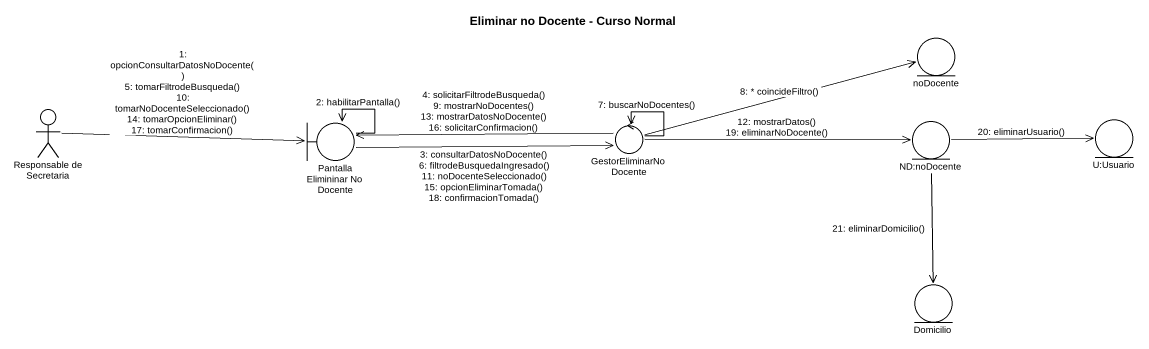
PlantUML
@startuml
title Eliminar no Docente - Curso Normal
entity noDocente
actor "Responsable de Secretaria" as Responsable_de_Secretaria
boundary "Pantalla Elimininar No Docente" as Pantalla_Elimininar_No
control GestorEliminarNoDocente
entity "ND:noDocente" as ND_noDocente
entity "U:Usuario" as U_Usuario
entity Domicilio
Responsable_de_Secretaria -right-> Pantalla_Elimininar_No : 1: opcionConsultarDatosNoDocente()\n5: tomarFiltrodeBusqueda()\n10: tomarNoDocenteSeleccionado()\n14: tomarOpcionEliminar()\n17: tomarConfirmacion()
Pantalla_Elimininar_No --> Pantalla_Elimininar_No : 2: habilitarPantalla()
Pantalla_Elimininar_No -right-> GestorEliminarNoDocente : 3: consultarDatosNoDocente()\n6: filtrodeBusquedaIngresado()\n11: noDocenteSeleccionado()\n15: opcionEliminarTomada()\n18: confirmacionTomada()
GestorEliminarNoDocente -left-> Pantalla_Elimininar_No : 4: solicitarFiltrodeBusqueda()\n9: mostrarNoDocentes()\n13: mostrarDatosNoDocente()\n16: solicitarConfirmacion()
GestorEliminarNoDocente --> GestorEliminarNoDocente : 7: buscarNoDocentes()
GestorEliminarNoDocente -right-> noDocente : 8: * coincideFiltro()
GestorEliminarNoDocente -right-> ND_noDocente : 12: mostrarDatos()\n19: eliminarNoDocente()
ND_noDocente -right-> U_Usuario : 20: eliminarUsuario()
ND_noDocente --> Domicilio : 21: eliminarDomicilio()
@enduml
